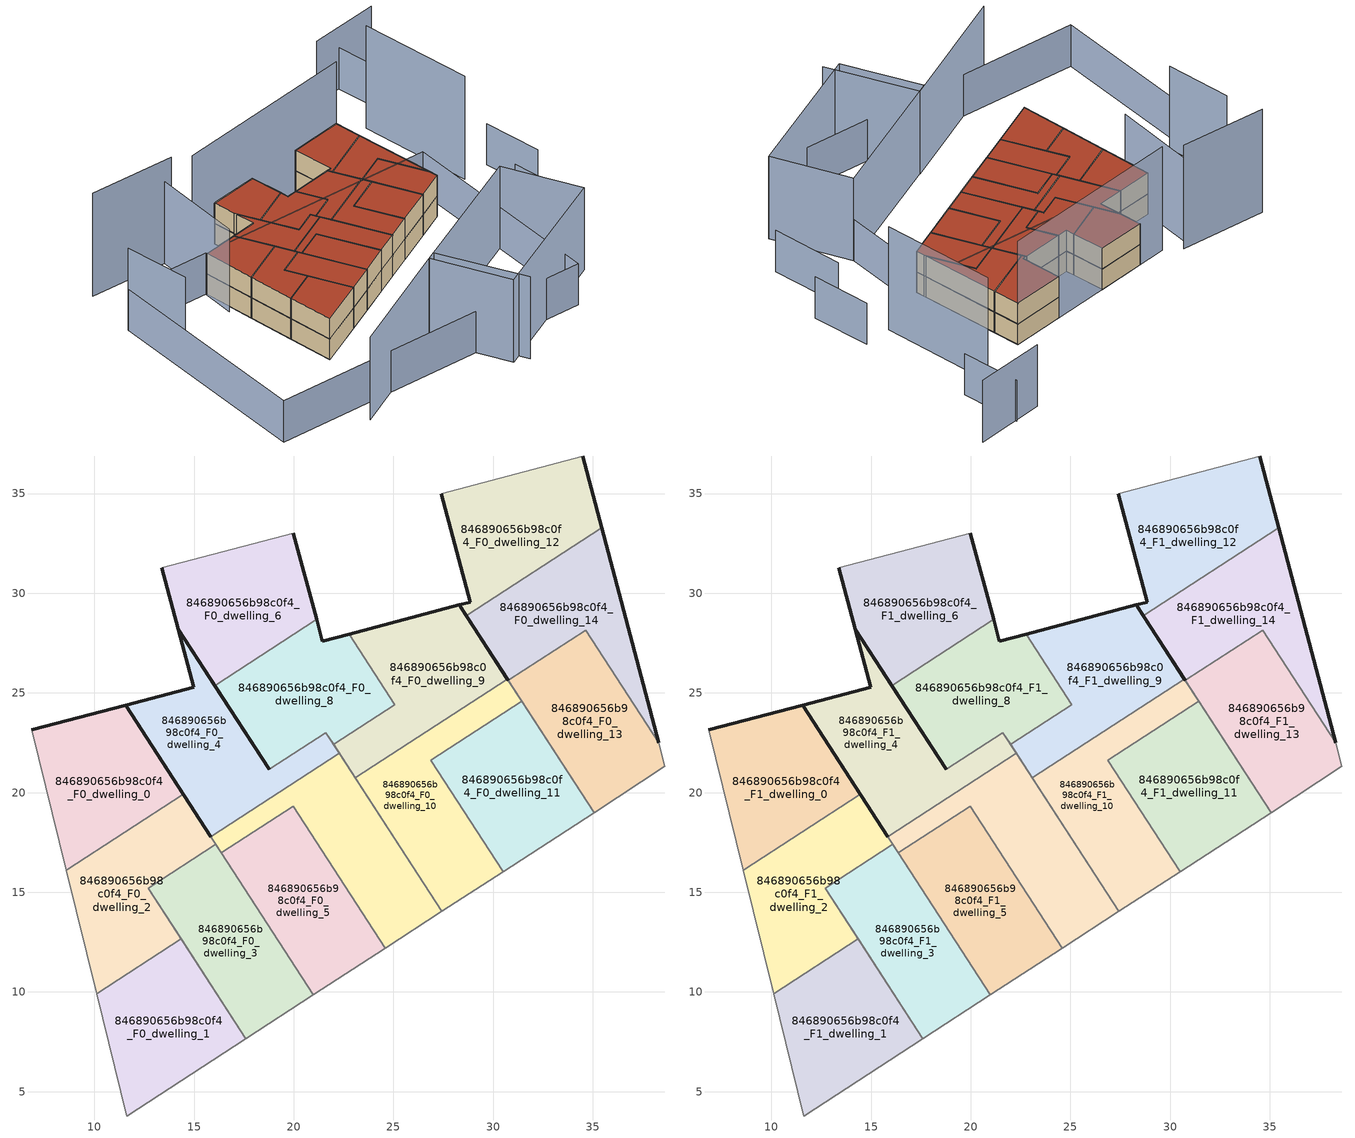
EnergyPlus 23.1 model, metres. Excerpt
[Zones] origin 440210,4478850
846890656b98c0f4_F0_dwelling_0
 floor ground (EU_floor_Construction): 14.46,19.92 11.56,24.39 6.84,23.14 8.58,16.1 z0
 wall outside (EU_wall_Construction): 6.84,23.14 11.56,24.39 14.46,19.92 z0:3
 wall to 846890656b98c0f4_F0_dwelling_2 (EU_wall_Construction): 14.46,19.92 8.58,16.1 z0:3
 wall adiabatic (EU_wall_Construction): 8.58,16.1 6.84,23.14 z0:3
846890656b98c0f4_F0_dwelling_1
 floor ground (EU_floor_Construction): 17.6,7.66 14.35,12.66 10.1,9.91 11.61,3.78 z0
 wall adiabatic (EU_wall_Construction): 14.35,12.66 17.6,7.66 11.61,3.78 10.1,9.91 z0:3
 wall to 846890656b98c0f4_F0_dwelling_2 (EU_wall_Construction): 10.1,9.91 14.35,12.66 z0:3
846890656b98c0f4_F0_dwelling_10
 floor ground (EU_floor_Construction): 30.5,16.04 26.88,21.62 31.44,24.58 30.72,25.69 23.09,20.74 27.43,14.05 z0
 wall adiabatic (EU_wall_Construction): 30.72,25.69 31.44,24.58 / 30.5,16.04 27.43,14.05 23.09,20.74 z0:3
 wall to 846890656b98c0f4_F0_dwelling_9 (EU_wall_Construction): 23.09,20.74 30.72,25.69 z0:3
 wall to 846890656b98c0f4_F0_dwelling_11 (EU_wall_Construction): 31.44,24.58 26.88,21.62 30.5,16.04 z0:3
846890656b98c0f4_F0_dwelling_11
 floor ground (EU_floor_Construction): 35.06,19 31.44,24.58 26.88,21.62 30.5,16.04 z0
 wall adiabatic (EU_wall_Construction): 31.44,24.58 35.06,19 30.5,16.04 z0:3
846890656b98c0f4_F0_dwelling_12
 floor ground (EU_floor_Construction): 35.45,33.29 34.5,36.89 27.41,34.99 28.85,29.56 28.3,29.42 28.65,28.88 z0
 wall outside (EU_wall_Construction): 34.5,36.89 35.45,33.29 / 28.65,28.88 28.3,29.42 28.85,29.56 27.41,34.99 z0:3
 wall adiabatic (EU_wall_Construction): 27.41,34.99 34.5,36.89 z0:3
 wall to 846890656b98c0f4_F0_dwelling_14 (EU_wall_Construction): 35.45,33.29 28.65,28.88 z0:3
846890656b98c0f4_F0_dwelling_13
 floor ground (EU_floor_Construction): 38.62,21.31 38.3,22.5 34.63,28.15 30.76,25.63 35.06,19 z0
 wall adiabatic (EU_wall_Construction): 38.3,22.5 38.62,21.31 35.06,19 30.76,25.63 z0:3
 wall to 846890656b98c0f4_F0_dwelling_14 (EU_wall_Construction): 30.76,25.63 34.63,28.15 38.3,22.5 z0:3
846890656b98c0f4_F0_dwelling_14
 floor ground (EU_floor_Construction): 38.3,22.5 35.45,33.29 28.65,28.88 30.76,25.63 34.63,28.15 z0
 wall outside (EU_wall_Construction): 30.76,25.63 28.65,28.88 / 35.45,33.29 38.3,22.5 z0:3
846890656b98c0f4_F0_dwelling_2
 floor ground (EU_floor_Construction): 14.35,12.66 12.7,15.2 16.09,17.4 14.46,19.92 8.58,16.1 10.1,9.91 z0
 wall adiabatic (EU_wall_Construction): 12.7,15.2 14.35,12.66 / 10.1,9.91 8.58,16.1 / 14.46,19.92 16.09,17.4 z0:3
 wall to 846890656b98c0f4_F0_dwelling_3 (EU_wall_Construction): 16.09,17.4 12.7,15.2 z0:3
846890656b98c0f4_F0_dwelling_3
 floor ground (EU_floor_Construction): 20.99,9.86 16.09,17.4 12.7,15.2 17.6,7.66 z0
 wall adiabatic (EU_wall_Construction): 16.09,17.4 20.99,9.86 17.6,7.66 12.7,15.2 z0:3
846890656b98c0f4_F0_dwelling_4
 floor ground (EU_floor_Construction): 22.29,21.98 21.61,23.01 18.76,21.16 14.2,28.2 14.97,25.29 11.56,24.39 15.84,17.79 z0
 wall outside (EU_wall_Construction): 15.84,17.79 11.56,24.39 14.97,25.29 14.2,28.2 18.76,21.16 z0:3
 wall to 846890656b98c0f4_F0_dwelling_8 (EU_wall_Construction): 18.76,21.16 21.61,23.01 z0:3
 wall adiabatic (EU_wall_Construction): 21.61,23.01 22.29,21.98 z0:3
 wall to 846890656b98c0f4_F0_dwelling_7 (EU_wall_Construction): 22.29,21.98 15.84,17.79 z0:3
846890656b98c0f4_F0_dwelling_5
 floor ground (EU_floor_Construction): 24.58,12.2 19.97,19.31 16.37,16.97 20.99,9.86 z0
 wall adiabatic (EU_wall_Construction): 24.58,12.2 20.99,9.86 16.37,16.97 z0:3
 wall to 846890656b98c0f4_F0_dwelling_7 (EU_wall_Construction): 16.37,16.97 19.97,19.31 24.58,12.2 z0:3
846890656b98c0f4_F0_dwelling_6
 floor ground (EU_floor_Construction): 21.14,28.69 19.96,33.02 13.38,31.27 14.2,28.2 16.03,25.37 z0
 wall outside (EU_wall_Construction): 16.03,25.37 14.2,28.2 13.38,31.27 / 19.96,33.02 21.14,28.69 z0:3
 wall to 846890656b98c0f4_F0_dwelling_8 (EU_wall_Construction): 21.14,28.69 16.03,25.37 z0:3
 wall adiabatic (EU_wall_Construction): 13.38,31.27 19.96,33.02 z0:3
846890656b98c0f4_F0_dwelling_7
 floor ground (EU_floor_Construction): 27.43,14.05 22.29,21.98 15.84,17.79 16.37,16.97 19.97,19.31 24.58,12.2 z0
 wall adiabatic (EU_wall_Construction): 16.37,16.97 15.84,17.79 / 22.29,21.98 27.43,14.05 24.58,12.2 z0:3
846890656b98c0f4_F0_dwelling_8
 floor ground (EU_floor_Construction): 25.06,24.42 22.77,27.94 21.44,27.59 21.14,28.69 16.03,25.37 18.76,21.16 21.61,23.01 21.99,22.43 z0
 wall outside (EU_wall_Construction): 18.76,21.16 16.03,25.37 / 21.14,28.69 21.44,27.59 22.77,27.94 z0:3
 wall to 846890656b98c0f4_F0_dwelling_9 (EU_wall_Construction): 22.77,27.94 25.06,24.42 21.99,22.43 z0:3
 wall adiabatic (EU_wall_Construction): 21.99,22.43 21.61,23.01 z0:3
846890656b98c0f4_F0_dwelling_9
 floor ground (EU_floor_Construction): 30.72,25.69 28.3,29.42 22.77,27.94 25.06,24.42 21.99,22.43 23.09,20.74 z0
 wall outside (EU_wall_Construction): 22.77,27.94 28.3,29.42 30.72,25.69 z0:3
 wall adiabatic (EU_wall_Construction): 23.09,20.74 21.99,22.43 z0:3
846890656b98c0f4_F1_dwelling_0
 floor to 846890656b98c0f4_F0_dwelling_0 (EU_floor_Construction): 14.46,19.92 11.56,24.39 6.84,23.14 8.58,16.1 z3
 wall outside (EU_wall_Construction): 6.84,23.14 11.56,24.39 14.46,19.92 z3:6
 wall to 846890656b98c0f4_F1_dwelling_2 (EU_wall_Construction): 14.46,19.92 8.58,16.1 z3:6
 wall adiabatic (EU_wall_Construction): 8.58,16.1 6.84,23.14 z3:6
 roof outside (EU_roof_Construction): 11.56,24.39 14.46,19.92 8.58,16.1 6.84,23.14 z6
846890656b98c0f4_F1_dwelling_1
 floor to 846890656b98c0f4_F0_dwelling_1 (EU_floor_Construction): 17.6,7.66 14.35,12.66 10.1,9.91 11.61,3.78 z3
 wall adiabatic (EU_wall_Construction): 14.35,12.66 17.6,7.66 11.61,3.78 10.1,9.91 z3:6
 wall to 846890656b98c0f4_F1_dwelling_2 (EU_wall_Construction): 10.1,9.91 14.35,12.66 z3:6
 roof outside (EU_roof_Construction): 14.35,12.66 17.6,7.66 11.61,3.78 10.1,9.91 z6
846890656b98c0f4_F1_dwelling_10
 floor to 846890656b98c0f4_F0_dwelling_10 (EU_floor_Construction): 30.5,16.04 26.88,21.62 31.44,24.58 30.72,25.69 23.09,20.74 27.43,14.05 z3
 wall adiabatic (EU_wall_Construction): 30.72,25.69 31.44,24.58 / 30.5,16.04 27.43,14.05 23.09,20.74 z3:6
 wall to 846890656b98c0f4_F1_dwelling_9 (EU_wall_Construction): 23.09,20.74 30.72,25.69 z3:6
 wall to 846890656b98c0f4_F1_dwelling_11 (EU_wall_Construction): 31.44,24.58 26.88,21.62 30.5,16.04 z3:6
 roof outside (EU_roof_Construction): 30.72,25.69 31.44,24.58 26.88,21.62 30.5,16.04 27.43,14.05 23.09,20.74 z6
846890656b98c0f4_F1_dwelling_11
 floor to 846890656b98c0f4_F0_dwelling_11 (EU_floor_Construction): 35.06,19 31.44,24.58 26.88,21.62 30.5,16.04 z3
 wall adiabatic (EU_wall_Construction): 31.44,24.58 35.06,19 30.5,16.04 z3:6
 roof outside (EU_roof_Construction): 31.44,24.58 35.06,19 30.5,16.04 26.88,21.62 z6
846890656b98c0f4_F1_dwelling_12
 floor to 846890656b98c0f4_F0_dwelling_12 (EU_floor_Construction): 35.45,33.29 34.5,36.89 27.41,34.99 28.85,29.56 28.3,29.42 28.65,28.88 z3
 wall outside (EU_wall_Construction): 34.5,36.89 35.45,33.29 / 28.65,28.88 28.3,29.42 28.85,29.56 27.41,34.99 z3:6
 wall adiabatic (EU_wall_Construction): 27.41,34.99 34.5,36.89 z3:6
 wall to 846890656b98c0f4_F1_dwelling_14 (EU_wall_Construction): 35.45,33.29 28.65,28.88 z3:6
 roof outside (EU_roof_Construction): 34.5,36.89 35.45,33.29 28.65,28.88 28.3,29.42 28.85,29.56 27.41,34.99 z6
846890656b98c0f4_F1_dwelling_13
 floor to 846890656b98c0f4_F0_dwelling_13 (EU_floor_Construction): 38.62,21.31 38.3,22.5 34.63,28.15 30.76,25.63 35.06,19 z3
 wall adiabatic (EU_wall_Construction): 38.3,22.5 38.62,21.31 35.06,19 30.76,25.63 z3:6
 wall to 846890656b98c0f4_F1_dwelling_14 (EU_wall_Construction): 30.76,25.63 34.63,28.15 38.3,22.5 z3:6
 roof outside (EU_roof_Construction): 34.63,28.15 38.3,22.5 38.62,21.31 35.06,19 30.76,25.63 z6
846890656b98c0f4_F1_dwelling_14
 floor to 846890656b98c0f4_F0_dwelling_14 (EU_floor_Construction): 38.3,22.5 35.45,33.29 28.65,28.88 30.76,25.63 34.63,28.15 z3
 wall outside (EU_wall_Construction): 30.76,25.63 28.65,28.88 / 35.45,33.29 38.3,22.5 z3:6
 roof outside (EU_roof_Construction): 35.45,33.29 38.3,22.5 34.63,28.15 30.76,25.63 28.65,28.88 z6
846890656b98c0f4_F1_dwelling_2
 floor to 846890656b98c0f4_F0_dwelling_2 (EU_floor_Construction): 14.35,12.66 12.7,15.2 16.09,17.4 14.46,19.92 8.58,16.1 10.1,9.91 z3
 wall adiabatic (EU_wall_Construction): 12.7,15.2 14.35,12.66 / 10.1,9.91 8.58,16.1 / 14.46,19.92 16.09,17.4 z3:6
 wall to 846890656b98c0f4_F1_dwelling_3 (EU_wall_Construction): 16.09,17.4 12.7,15.2 z3:6
 roof outside (EU_roof_Construction): 14.46,19.92 16.09,17.4 12.7,15.2 14.35,12.66 10.1,9.91 8.58,16.1 z6
846890656b98c0f4_F1_dwelling_3
 floor to 846890656b98c0f4_F0_dwelling_3 (EU_floor_Construction): 20.99,9.86 16.09,17.4 12.7,15.2 17.6,7.66 z3
 wall adiabatic (EU_wall_Construction): 16.09,17.4 20.99,9.86 17.6,7.66 12.7,15.2 z3:6
 roof outside (EU_roof_Construction): 16.09,17.4 20.99,9.86 17.6,7.66 12.7,15.2 z6
846890656b98c0f4_F1_dwelling_4
 floor to 846890656b98c0f4_F0_dwelling_4 (EU_floor_Construction): 22.29,21.98 21.61,23.01 18.76,21.16 14.2,28.2 14.97,25.29 11.56,24.39 15.84,17.79 z3
 wall outside (EU_wall_Construction): 15.84,17.79 11.56,24.39 14.97,25.29 14.2,28.2 18.76,21.16 z3:6
 wall to 846890656b98c0f4_F1_dwelling_8 (EU_wall_Construction): 18.76,21.16 21.61,23.01 z3:6
 wall adiabatic (EU_wall_Construction): 21.61,23.01 22.29,21.98 z3:6
 wall to 846890656b98c0f4_F1_dwelling_7 (EU_wall_Construction): 22.29,21.98 15.84,17.79 z3:6
 roof outside (EU_roof_Construction): 21.61,23.01 22.29,21.98 15.84,17.79 11.56,24.39 14.97,25.29 14.2,28.2 18.76,21.16 z6
846890656b98c0f4_F1_dwelling_5
 floor to 846890656b98c0f4_F0_dwelling_5 (EU_floor_Construction): 24.58,12.2 19.97,19.31 16.37,16.97 20.99,9.86 z3
 wall adiabatic (EU_wall_Construction): 24.58,12.2 20.99,9.86 16.37,16.97 z3:6
 wall to 846890656b98c0f4_F1_dwelling_7 (EU_wall_Construction): 16.37,16.97 19.97,19.31 24.58,12.2 z3:6
 roof outside (EU_roof_Construction): 19.97,19.31 24.58,12.2 20.99,9.86 16.37,16.97 z6
846890656b98c0f4_F1_dwelling_6
 floor to 846890656b98c0f4_F0_dwelling_6 (EU_floor_Construction): 21.14,28.69 19.96,33.02 13.38,31.27 14.2,28.2 16.03,25.37 z3
 wall outside (EU_wall_Construction): 16.03,25.37 14.2,28.2 13.38,31.27 / 19.96,33.02 21.14,28.69 z3:6
 wall to 846890656b98c0f4_F1_dwelling_8 (EU_wall_Construction): 21.14,28.69 16.03,25.37 z3:6
 wall adiabatic (EU_wall_Construction): 13.38,31.27 19.96,33.02 z3:6
 roof outside (EU_roof_Construction): 19.96,33.02 21.14,28.69 16.03,25.37 14.2,28.2 13.38,31.27 z6
846890656b98c0f4_F1_dwelling_7
 floor to 846890656b98c0f4_F0_dwelling_7 (EU_floor_Construction): 27.43,14.05 22.29,21.98 15.84,17.79 16.37,16.97 19.97,19.31 24.58,12.2 z3
 wall adiabatic (EU_wall_Construction): 16.37,16.97 15.84,17.79 / 22.29,21.98 27.43,14.05 24.58,12.2 z3:6
 roof outside (EU_roof_Construction): 22.29,21.98 27.43,14.05 24.58,12.2 19.97,19.31 16.37,16.97 15.84,17.79 z6
846890656b98c0f4_F1_dwelling_8
 floor to 846890656b98c0f4_F0_dwelling_8 (EU_floor_Construction): 25.06,24.42 22.77,27.94 21.44,27.59 21.14,28.69 16.03,25.37 18.76,21.16 21.61,23.01 21.99,22.43 z3
 wall outside (EU_wall_Construction): 18.76,21.16 16.03,25.37 / 21.14,28.69 21.44,27.59 22.77,27.94 z3:6
 wall to 846890656b98c0f4_F1_dwelling_9 (EU_wall_Construction): 22.77,27.94 25.06,24.42 21.99,22.43 z3:6
 wall adiabatic (EU_wall_Construction): 21.99,22.43 21.61,23.01 z3:6
 roof outside (EU_roof_Construction): 22.77,27.94 25.06,24.42 21.99,22.43 21.61,23.01 18.76,21.16 16.03,25.37 21.14,28.69 21.44,27.59 z6
846890656b98c0f4_F1_dwelling_9
 floor to 846890656b98c0f4_F0_dwelling_9 (EU_floor_Construction): 30.72,25.69 28.3,29.42 22.77,27.94 25.06,24.42 21.99,22.43 23.09,20.74 z3
 wall outside (EU_wall_Construction): 22.77,27.94 28.3,29.42 30.72,25.69 z3:6
 wall adiabatic (EU_wall_Construction): 23.09,20.74 21.99,22.43 z3:6
 roof outside (EU_roof_Construction): 28.3,29.42 30.72,25.69 23.09,20.74 21.99,22.43 25.06,24.42 22.77,27.94 z6
shading: 8.82,-9.09 24.74,1.27 / 24.74,1.27 31.6,-9.25 / -5.02,22.17 -2.7,13.38 / 6.22,31.28 7.15,18.71 / 23.69,0.54 41.18,11.74 / 41.18,11.74 47.11,2.48 / 47.11,2.48 29.61,-8.72 / 29.61,-8.72 23.69,0.54 z0:12; 50.14,8.53 47.62,18.09 / 51.5,19.07 49.41,26.89 / 45.48,41.96 43.33,49.91 / -5.02,22.17 39.85,26.28 / 39.85,26.28 42.54,-3.14 / 42.54,-3.14 -2.33,-7.24 / -2.33,-7.24 -5.02,22.17 z0:6; 45.6,25.87 41.61,41.09 / 34.5,36.88 9.52,30.22 / 7.22,31.35 -4.63,30.34 z0:15; 49.04,51.17 39.6,48.7 z0:9
[Building]
EU S2 Campaign: North Axis=0; Terrain=City; Solar Distribution=FullExterior
[Site:Location]
Madrid: Latitude=40.5; Longitude=-3.5; Time Zone=1; Elevation=609
[SizingPeriod:WeatherFileDays]
AnnualSizingPeriod: Begin Month=1; Begin Day of Month=1; End Month=12; End Day of Month=31; Day of Week for Start Day=Monday; Use Weather File Daylight Saving Period=No; Use Weather File Rain and Snow Indicators=No
[MATERIAL]
EU_InternalMass_Material: Roughness=MediumRough; Thickness=0.1; Conductivity=1; Density=1800; Specific Heat=900; Thermal Absorptance=0.9; Solar Absorptance=0.7; Visible Absorptance=0.7
[MATERIAL:NOMASS] Roughness=MediumRough; Thermal Absorptance=0.9; Solar Absorptance=0.7; Visible Absorptance=0.7
Name | Thermal Resistance
EU_wall_NoMass | 0.609216
EU_roof_NoMass | 0.513268
EU_floor_NoMass | 0.568163
[CONSTRUCTION]
EU_wall_Construction: EU_wall_NoMass
EU_roof_Construction: EU_roof_NoMass
EU_floor_Construction: EU_floor_NoMass
EU_InternalMass_Construction: EU_InternalMass_Material
[ZONE] Type=1; Multiplier=1; Ceiling Height=autocalculate; Floor Area=autocalculate; Part of Total Floor Area=Yes
Name | Volume
846890656b98c0f4_F0_dwelling_0; 846890656b98c0f4_F1_dwelling_0 | 109.025
846890656b98c0f4_F0_dwelling_1; 846890656b98c0f4_F1_dwelling_1 | 109.019
846890656b98c0f4_F0_dwelling_10; 846890656b98c0f4_F1_dwelling_10; 846890656b98c0f4_F0_dwelling_2; 846890656b98c0f4_F1_dwelling_2 | 109.028
846890656b98c0f4_F0_dwelling_11; 846890656b98c0f4_F1_dwelling_11 | 108.588
846890656b98c0f4_F0_dwelling_12; 846890656b98c0f4_F1_dwelling_12 | 109.012
846890656b98c0f4_F0_dwelling_13; 846890656b98c0f4_F1_dwelling_13 | 109.007
846890656b98c0f4_F0_dwelling_14; 846890656b98c0f4_F1_dwelling_14 | 109.02
846890656b98c0f4_F0_dwelling_3; 846890656b98c0f4_F1_dwelling_3 | 108.997
846890656b98c0f4_F0_dwelling_4; 846890656b98c0f4_F1_dwelling_4 | 109.017
846890656b98c0f4_F0_dwelling_5; 846890656b98c0f4_F1_dwelling_5 | 109.038
846890656b98c0f4_F0_dwelling_6; 846890656b98c0f4_F1_dwelling_6 | 109.249
846890656b98c0f4_F0_dwelling_7; 846890656b98c0f4_F1_dwelling_7 | 109.016
846890656b98c0f4_F0_dwelling_8; 846890656b98c0f4_F1_dwelling_8 | 109.236
846890656b98c0f4_F0_dwelling_9; 846890656b98c0f4_F1_dwelling_9 | 109.029
[INTERNALMASS] Construction=EU_InternalMass_Construction
Name | Zone or ZoneList | Surface Area
846890656b98c0f4_F0_dwelling_0_EU_InternalMass | 846890656b98c0f4_F0_dwelling_0 | 36.339
846890656b98c0f4_F0_dwelling_1_EU_InternalMass | 846890656b98c0f4_F0_dwelling_1 | 36.3393
846890656b98c0f4_F0_dwelling_2_EU_InternalMass | 846890656b98c0f4_F0_dwelling_2 | 36.3427
846890656b98c0f4_F0_dwelling_3_EU_InternalMass | 846890656b98c0f4_F0_dwelling_3 | 36.3329
846890656b98c0f4_F0_dwelling_4_EU_InternalMass | 846890656b98c0f4_F0_dwelling_4 | 36.3389
846890656b98c0f4_F0_dwelling_5_EU_InternalMass | 846890656b98c0f4_F0_dwelling_5 | 36.3457
846890656b98c0f4_F0_dwelling_6_EU_InternalMass | 846890656b98c0f4_F0_dwelling_6 | 36.4161
846890656b98c0f4_F0_dwelling_7_EU_InternalMass | 846890656b98c0f4_F0_dwelling_7 | 36.3377
846890656b98c0f4_F0_dwelling_8_EU_InternalMass | 846890656b98c0f4_F0_dwelling_8 | 36.4119
846890656b98c0f4_F0_dwelling_9_EU_InternalMass | 846890656b98c0f4_F0_dwelling_9 | 36.3412
846890656b98c0f4_F0_dwelling_10_EU_InternalMass | 846890656b98c0f4_F0_dwelling_10 | 36.3422
846890656b98c0f4_F0_dwelling_11_EU_InternalMass | 846890656b98c0f4_F0_dwelling_11 | 36.1951
846890656b98c0f4_F0_dwelling_12_EU_InternalMass | 846890656b98c0f4_F0_dwelling_12 | 36.3391
846890656b98c0f4_F0_dwelling_13_EU_InternalMass | 846890656b98c0f4_F0_dwelling_13 | 36.3357
846890656b98c0f4_F0_dwelling_14_EU_InternalMass | 846890656b98c0f4_F0_dwelling_14 | 36.3398
846890656b98c0f4_F1_dwelling_0_EU_InternalMass | 846890656b98c0f4_F1_dwelling_0 | 36.339
846890656b98c0f4_F1_dwelling_1_EU_InternalMass | 846890656b98c0f4_F1_dwelling_1 | 36.3393
846890656b98c0f4_F1_dwelling_2_EU_InternalMass | 846890656b98c0f4_F1_dwelling_2 | 36.3427
846890656b98c0f4_F1_dwelling_3_EU_InternalMass | 846890656b98c0f4_F1_dwelling_3 | 36.3329
846890656b98c0f4_F1_dwelling_4_EU_InternalMass | 846890656b98c0f4_F1_dwelling_4 | 36.3389
846890656b98c0f4_F1_dwelling_5_EU_InternalMass | 846890656b98c0f4_F1_dwelling_5 | 36.3457
846890656b98c0f4_F1_dwelling_6_EU_InternalMass | 846890656b98c0f4_F1_dwelling_6 | 36.4161
846890656b98c0f4_F1_dwelling_7_EU_InternalMass | 846890656b98c0f4_F1_dwelling_7 | 36.3377
846890656b98c0f4_F1_dwelling_8_EU_InternalMass | 846890656b98c0f4_F1_dwelling_8 | 36.4119
846890656b98c0f4_F1_dwelling_9_EU_InternalMass | 846890656b98c0f4_F1_dwelling_9 | 36.3412
846890656b98c0f4_F1_dwelling_10_EU_InternalMass | 846890656b98c0f4_F1_dwelling_10 | 36.3422
846890656b98c0f4_F1_dwelling_11_EU_InternalMass | 846890656b98c0f4_F1_dwelling_11 | 36.1951
846890656b98c0f4_F1_dwelling_12_EU_InternalMass | 846890656b98c0f4_F1_dwelling_12 | 36.3391
846890656b98c0f4_F1_dwelling_13_EU_InternalMass | 846890656b98c0f4_F1_dwelling_13 | 36.3357
846890656b98c0f4_F1_dwelling_14_EU_InternalMass | 846890656b98c0f4_F1_dwelling_14 | 36.3398
[OTHEREQUIPMENT] Fuel Type=Electricity; Design Level Calculation Method=Watts/Area; Power per Zone Floor Area=1; Fraction Latent=0; Fraction Radiant=0; Fraction Lost=0; Carbon Dioxide Generation Rate=0; EndUse Subcategory=EU_Step8_InternalGains
Name | Zone or ZoneList or Space or SpaceList | Schedule
EU_Step8_InternalGain_846890656b98c0f4_F0_dwelling_0_f000 | 846890656b98c0f4_F0_dwelling_0 | EU_Step8_GainSchedule_846890656b98c0f4_F0_dwelling_0_f000
EU_Step8_InternalGain_846890656b98c0f4_F0_dwelling_1_f000 | 846890656b98c0f4_F0_dwelling_1 | EU_Step8_GainSchedule_846890656b98c0f4_F0_dwelling_1_f000
EU_Step8_InternalGain_846890656b98c0f4_F0_dwelling_2_f000 | 846890656b98c0f4_F0_dwelling_2 | EU_Step8_GainSchedule_846890656b98c0f4_F0_dwelling_2_f000
EU_Step8_InternalGain_846890656b98c0f4_F0_dwelling_3_f000 | 846890656b98c0f4_F0_dwelling_3 | EU_Step8_GainSchedule_846890656b98c0f4_F0_dwelling_3_f000
EU_Step8_InternalGain_846890656b98c0f4_F0_dwelling_4_f000 | 846890656b98c0f4_F0_dwelling_4 | EU_Step8_GainSchedule_846890656b98c0f4_F0_dwelling_4_f000
EU_Step8_InternalGain_846890656b98c0f4_F0_dwelling_5_f000 | 846890656b98c0f4_F0_dwelling_5 | EU_Step8_GainSchedule_846890656b98c0f4_F0_dwelling_5_f000
EU_Step8_InternalGain_846890656b98c0f4_F0_dwelling_6_f000 | 846890656b98c0f4_F0_dwelling_6 | EU_Step8_GainSchedule_846890656b98c0f4_F0_dwelling_6_f000
EU_Step8_InternalGain_846890656b98c0f4_F0_dwelling_7_f000 | 846890656b98c0f4_F0_dwelling_7 | EU_Step8_GainSchedule_846890656b98c0f4_F0_dwelling_7_f000
EU_Step8_InternalGain_846890656b98c0f4_F0_dwelling_8_f000 | 846890656b98c0f4_F0_dwelling_8 | EU_Step8_GainSchedule_846890656b98c0f4_F0_dwelling_8_f000
EU_Step8_InternalGain_846890656b98c0f4_F0_dwelling_9_f000 | 846890656b98c0f4_F0_dwelling_9 | EU_Step8_GainSchedule_846890656b98c0f4_F0_dwelling_9_f000
EU_Step8_InternalGain_846890656b98c0f4_F0_dwelling_10_f000 | 846890656b98c0f4_F0_dwelling_10 | EU_Step8_GainSchedule_846890656b98c0f4_F0_dwelling_10_f000
EU_Step8_InternalGain_846890656b98c0f4_F0_dwelling_11_f000 | 846890656b98c0f4_F0_dwelling_11 | EU_Step8_GainSchedule_846890656b98c0f4_F0_dwelling_11_f000
EU_Step8_InternalGain_846890656b98c0f4_F0_dwelling_12_f000 | 846890656b98c0f4_F0_dwelling_12 | EU_Step8_GainSchedule_846890656b98c0f4_F0_dwelling_12_f000
EU_Step8_InternalGain_846890656b98c0f4_F0_dwelling_13_f000 | 846890656b98c0f4_F0_dwelling_13 | EU_Step8_GainSchedule_846890656b98c0f4_F0_dwelling_13_f000
EU_Step8_InternalGain_846890656b98c0f4_F0_dwelling_14_f000 | 846890656b98c0f4_F0_dwelling_14 | EU_Step8_GainSchedule_846890656b98c0f4_F0_dwelling_14_f000
EU_Step8_InternalGain_846890656b98c0f4_F1_dwelling_0_f000 | 846890656b98c0f4_F1_dwelling_0 | EU_Step8_GainSchedule_846890656b98c0f4_F1_dwelling_0_f000
EU_Step8_InternalGain_846890656b98c0f4_F1_dwelling_1_f000 | 846890656b98c0f4_F1_dwelling_1 | EU_Step8_GainSchedule_846890656b98c0f4_F1_dwelling_1_f000
EU_Step8_InternalGain_846890656b98c0f4_F1_dwelling_2_f000 | 846890656b98c0f4_F1_dwelling_2 | EU_Step8_GainSchedule_846890656b98c0f4_F1_dwelling_2_f000
EU_Step8_InternalGain_846890656b98c0f4_F1_dwelling_3_f000 | 846890656b98c0f4_F1_dwelling_3 | EU_Step8_GainSchedule_846890656b98c0f4_F1_dwelling_3_f000
EU_Step8_InternalGain_846890656b98c0f4_F1_dwelling_4_f000 | 846890656b98c0f4_F1_dwelling_4 | EU_Step8_GainSchedule_846890656b98c0f4_F1_dwelling_4_f000
EU_Step8_InternalGain_846890656b98c0f4_F1_dwelling_5_f000 | 846890656b98c0f4_F1_dwelling_5 | EU_Step8_GainSchedule_846890656b98c0f4_F1_dwelling_5_f000
EU_Step8_InternalGain_846890656b98c0f4_F1_dwelling_6_f000 | 846890656b98c0f4_F1_dwelling_6 | EU_Step8_GainSchedule_846890656b98c0f4_F1_dwelling_6_f000
EU_Step8_InternalGain_846890656b98c0f4_F1_dwelling_7_f000 | 846890656b98c0f4_F1_dwelling_7 | EU_Step8_GainSchedule_846890656b98c0f4_F1_dwelling_7_f000
EU_Step8_InternalGain_846890656b98c0f4_F1_dwelling_8_f000 | 846890656b98c0f4_F1_dwelling_8 | EU_Step8_GainSchedule_846890656b98c0f4_F1_dwelling_8_f000
EU_Step8_InternalGain_846890656b98c0f4_F1_dwelling_9_f000 | 846890656b98c0f4_F1_dwelling_9 | EU_Step8_GainSchedule_846890656b98c0f4_F1_dwelling_9_f000
EU_Step8_InternalGain_846890656b98c0f4_F1_dwelling_10_f000 | 846890656b98c0f4_F1_dwelling_10 | EU_Step8_GainSchedule_846890656b98c0f4_F1_dwelling_10_f000
EU_Step8_InternalGain_846890656b98c0f4_F1_dwelling_11_f000 | 846890656b98c0f4_F1_dwelling_11 | EU_Step8_GainSchedule_846890656b98c0f4_F1_dwelling_11_f000
EU_Step8_InternalGain_846890656b98c0f4_F1_dwelling_12_f000 | 846890656b98c0f4_F1_dwelling_12 | EU_Step8_GainSchedule_846890656b98c0f4_F1_dwelling_12_f000
EU_Step8_InternalGain_846890656b98c0f4_F1_dwelling_13_f000 | 846890656b98c0f4_F1_dwelling_13 | EU_Step8_GainSchedule_846890656b98c0f4_F1_dwelling_13_f000
EU_Step8_InternalGain_846890656b98c0f4_F1_dwelling_14_f000 | 846890656b98c0f4_F1_dwelling_14 | EU_Step8_GainSchedule_846890656b98c0f4_F1_dwelling_14_f000
[ZONEVENTILATION:DESIGNFLOWRATE] Schedule=EU_AlwaysOn; Design Flow Rate Calculation Method=AirChanges/Hour; Air Changes per Hour=0.752966; Ventilation Type=Natural; Fan Pressure Rise=0; Fan Total Efficiency=1; Constant Term Coefficient=1; Temperature Term Coefficient=0; Velocity Term Coefficient=0; Velocity Squared Term Coefficient=0; Minimum Indoor Temperature=-100; Maximum Indoor Temperature=100; Delta Temperature=-100; Minimum Outdoor Temperature=-100; Maximum Outdoor Temperature=100; Maximum Wind Speed=40
Name | Zone or ZoneList or Space or SpaceList
EU_ConstantAir_846890656b98c0f4_F0_dwelling_0 | 846890656b98c0f4_F0_dwelling_0
EU_ConstantAir_846890656b98c0f4_F0_dwelling_1 | 846890656b98c0f4_F0_dwelling_1
EU_ConstantAir_846890656b98c0f4_F0_dwelling_2 | 846890656b98c0f4_F0_dwelling_2
EU_ConstantAir_846890656b98c0f4_F0_dwelling_3 | 846890656b98c0f4_F0_dwelling_3
EU_ConstantAir_846890656b98c0f4_F0_dwelling_4 | 846890656b98c0f4_F0_dwelling_4
EU_ConstantAir_846890656b98c0f4_F0_dwelling_5 | 846890656b98c0f4_F0_dwelling_5
EU_ConstantAir_846890656b98c0f4_F0_dwelling_6 | 846890656b98c0f4_F0_dwelling_6
EU_ConstantAir_846890656b98c0f4_F0_dwelling_7 | 846890656b98c0f4_F0_dwelling_7
EU_ConstantAir_846890656b98c0f4_F0_dwelling_8 | 846890656b98c0f4_F0_dwelling_8
EU_ConstantAir_846890656b98c0f4_F0_dwelling_9 | 846890656b98c0f4_F0_dwelling_9
EU_ConstantAir_846890656b98c0f4_F0_dwelling_10 | 846890656b98c0f4_F0_dwelling_10
EU_ConstantAir_846890656b98c0f4_F0_dwelling_11 | 846890656b98c0f4_F0_dwelling_11
EU_ConstantAir_846890656b98c0f4_F0_dwelling_12 | 846890656b98c0f4_F0_dwelling_12
EU_ConstantAir_846890656b98c0f4_F0_dwelling_13 | 846890656b98c0f4_F0_dwelling_13
EU_ConstantAir_846890656b98c0f4_F0_dwelling_14 | 846890656b98c0f4_F0_dwelling_14
EU_ConstantAir_846890656b98c0f4_F1_dwelling_0 | 846890656b98c0f4_F1_dwelling_0
EU_ConstantAir_846890656b98c0f4_F1_dwelling_1 | 846890656b98c0f4_F1_dwelling_1
EU_ConstantAir_846890656b98c0f4_F1_dwelling_2 | 846890656b98c0f4_F1_dwelling_2
EU_ConstantAir_846890656b98c0f4_F1_dwelling_3 | 846890656b98c0f4_F1_dwelling_3
EU_ConstantAir_846890656b98c0f4_F1_dwelling_4 | 846890656b98c0f4_F1_dwelling_4
EU_ConstantAir_846890656b98c0f4_F1_dwelling_5 | 846890656b98c0f4_F1_dwelling_5
EU_ConstantAir_846890656b98c0f4_F1_dwelling_6 | 846890656b98c0f4_F1_dwelling_6
EU_ConstantAir_846890656b98c0f4_F1_dwelling_7 | 846890656b98c0f4_F1_dwelling_7
EU_ConstantAir_846890656b98c0f4_F1_dwelling_8 | 846890656b98c0f4_F1_dwelling_8
EU_ConstantAir_846890656b98c0f4_F1_dwelling_9 | 846890656b98c0f4_F1_dwelling_9
EU_ConstantAir_846890656b98c0f4_F1_dwelling_10 | 846890656b98c0f4_F1_dwelling_10
EU_ConstantAir_846890656b98c0f4_F1_dwelling_11 | 846890656b98c0f4_F1_dwelling_11
EU_ConstantAir_846890656b98c0f4_F1_dwelling_12 | 846890656b98c0f4_F1_dwelling_12
EU_ConstantAir_846890656b98c0f4_F1_dwelling_13 | 846890656b98c0f4_F1_dwelling_13
EU_ConstantAir_846890656b98c0f4_F1_dwelling_14 | 846890656b98c0f4_F1_dwelling_14
[HVACTEMPLATE:THERMOSTAT] Constant Heating Setpoint=20; Constant Cooling Setpoint=50
EU_HeatOnly_846890656b98c0f4_F0_dwelling_0; EU_HeatOnly_846890656b98c0f4_F0_dwelling_1; EU_HeatOnly_846890656b98c0f4_F0_dwelling_2; EU_HeatOnly_846890656b98c0f4_F0_dwelling_3; EU_HeatOnly_846890656b98c0f4_F0_dwelling_4; EU_HeatOnly_846890656b98c0f4_F0_dwelling_5; EU_HeatOnly_846890656b98c0f4_F0_dwelling_6; EU_HeatOnly_846890656b98c0f4_F0_dwelling_7; EU_HeatOnly_846890656b98c0f4_F0_dwelling_8; EU_HeatOnly_846890656b98c0f4_F0_dwelling_9; EU_HeatOnly_846890656b98c0f4_F0_dwelling_10; EU_HeatOnly_846890656b98c0f4_F0_dwelling_11; EU_HeatOnly_846890656b98c0f4_F0_dwelling_12; EU_HeatOnly_846890656b98c0f4_F0_dwelling_13; EU_HeatOnly_846890656b98c0f4_F0_dwelling_14; EU_HeatOnly_846890656b98c0f4_F1_dwelling_0; EU_HeatOnly_846890656b98c0f4_F1_dwelling_1; EU_HeatOnly_846890656b98c0f4_F1_dwelling_2; EU_HeatOnly_846890656b98c0f4_F1_dwelling_3; EU_HeatOnly_846890656b98c0f4_F1_dwelling_4; EU_HeatOnly_846890656b98c0f4_F1_dwelling_5; EU_HeatOnly_846890656b98c0f4_F1_dwelling_6; EU_HeatOnly_846890656b98c0f4_F1_dwelling_7; EU_HeatOnly_846890656b98c0f4_F1_dwelling_8; EU_HeatOnly_846890656b98c0f4_F1_dwelling_9; EU_HeatOnly_846890656b98c0f4_F1_dwelling_10; EU_HeatOnly_846890656b98c0f4_F1_dwelling_11; EU_HeatOnly_846890656b98c0f4_F1_dwelling_12; EU_HeatOnly_846890656b98c0f4_F1_dwelling_13; EU_HeatOnly_846890656b98c0f4_F1_dwelling_14
[HVACTEMPLATE:ZONE:IDEALLOADSAIRSYSTEM] System Availability Schedule=EU_AlwaysOn; Maximum Heating Supply Air Temperature=50; Minimum Cooling Supply Air Temperature=13; Maximum Heating Supply Air Humidity Ratio=0.0156; Minimum Cooling Supply Air Humidity Ratio=0.0077; Heating Limit=NoLimit; Cooling Limit=NoLimit; Heating Availability Schedule=EU_AlwaysOn; Cooling Availability Schedule=EU_CoolingOff; Dehumidification Control Type=ConstantSensibleHeatRatio; Cooling Sensible Heat Ratio=0.7; Dehumidification Setpoint=60; Humidification Control Type=None; Humidification Setpoint=30; Outdoor Air Method=None; Outdoor Air Flow Rate per Person=0.00944; Outdoor Air Flow Rate per Zone Floor Area=0; Outdoor Air Flow Rate per Zone=0; Demand Controlled Ventilation Type=None; Outdoor Air Economizer Type=NoEconomizer; Heat Recovery Type=None; Sensible Heat Recovery Effectiveness=0.7; Latent Heat Recovery Effectiveness=0.65
Name | Template Thermostat
846890656b98c0f4_F0_dwelling_0 | EU_HeatOnly_846890656b98c0f4_F0_dwelling_0
846890656b98c0f4_F0_dwelling_1 | EU_HeatOnly_846890656b98c0f4_F0_dwelling_1
846890656b98c0f4_F0_dwelling_2 | EU_HeatOnly_846890656b98c0f4_F0_dwelling_2
846890656b98c0f4_F0_dwelling_3 | EU_HeatOnly_846890656b98c0f4_F0_dwelling_3
846890656b98c0f4_F0_dwelling_4 | EU_HeatOnly_846890656b98c0f4_F0_dwelling_4
846890656b98c0f4_F0_dwelling_5 | EU_HeatOnly_846890656b98c0f4_F0_dwelling_5
846890656b98c0f4_F0_dwelling_6 | EU_HeatOnly_846890656b98c0f4_F0_dwelling_6
846890656b98c0f4_F0_dwelling_7 | EU_HeatOnly_846890656b98c0f4_F0_dwelling_7
846890656b98c0f4_F0_dwelling_8 | EU_HeatOnly_846890656b98c0f4_F0_dwelling_8
846890656b98c0f4_F0_dwelling_9 | EU_HeatOnly_846890656b98c0f4_F0_dwelling_9
846890656b98c0f4_F0_dwelling_10 | EU_HeatOnly_846890656b98c0f4_F0_dwelling_10
846890656b98c0f4_F0_dwelling_11 | EU_HeatOnly_846890656b98c0f4_F0_dwelling_11
846890656b98c0f4_F0_dwelling_12 | EU_HeatOnly_846890656b98c0f4_F0_dwelling_12
846890656b98c0f4_F0_dwelling_13 | EU_HeatOnly_846890656b98c0f4_F0_dwelling_13
846890656b98c0f4_F0_dwelling_14 | EU_HeatOnly_846890656b98c0f4_F0_dwelling_14
846890656b98c0f4_F1_dwelling_0 | EU_HeatOnly_846890656b98c0f4_F1_dwelling_0
846890656b98c0f4_F1_dwelling_1 | EU_HeatOnly_846890656b98c0f4_F1_dwelling_1
846890656b98c0f4_F1_dwelling_2 | EU_HeatOnly_846890656b98c0f4_F1_dwelling_2
846890656b98c0f4_F1_dwelling_3 | EU_HeatOnly_846890656b98c0f4_F1_dwelling_3
846890656b98c0f4_F1_dwelling_4 | EU_HeatOnly_846890656b98c0f4_F1_dwelling_4
846890656b98c0f4_F1_dwelling_5 | EU_HeatOnly_846890656b98c0f4_F1_dwelling_5
846890656b98c0f4_F1_dwelling_6 | EU_HeatOnly_846890656b98c0f4_F1_dwelling_6
846890656b98c0f4_F1_dwelling_7 | EU_HeatOnly_846890656b98c0f4_F1_dwelling_7
846890656b98c0f4_F1_dwelling_8 | EU_HeatOnly_846890656b98c0f4_F1_dwelling_8
846890656b98c0f4_F1_dwelling_9 | EU_HeatOnly_846890656b98c0f4_F1_dwelling_9
846890656b98c0f4_F1_dwelling_10 | EU_HeatOnly_846890656b98c0f4_F1_dwelling_10
846890656b98c0f4_F1_dwelling_11 | EU_HeatOnly_846890656b98c0f4_F1_dwelling_11
846890656b98c0f4_F1_dwelling_12 | EU_HeatOnly_846890656b98c0f4_F1_dwelling_12
846890656b98c0f4_F1_dwelling_13 | EU_HeatOnly_846890656b98c0f4_F1_dwelling_13
846890656b98c0f4_F1_dwelling_14 | EU_HeatOnly_846890656b98c0f4_F1_dwelling_14
[SIZING:ZONE] Zone Cooling Design Supply Air Temperature Input Method=SupplyAirTemperature; Zone Cooling Design Supply Air Temperature=13; Zone Heating Design Supply Air Temperature Input Method=SupplyAirTemperature; Zone Heating Design Supply Air Temperature=50; Zone Cooling Design Supply Air Humidity Ratio=0.008; Zone Heating Design Supply Air Humidity Ratio=0.008; Cooling Design Air Flow Method=DesignDay; Cooling Design Air Flow Rate=0; Cooling Minimum Air Flow per Zone Floor Area=0.000762; Cooling Minimum Air Flow=0; Cooling Minimum Air Flow Fraction=0.2; Heating Design Air Flow Method=DesignDay; Heating Design Air Flow Rate=0; Heating Maximum Air Flow per Zone Floor Area=0.002032; Heating Maximum Air Flow=0.141576; Heating Maximum Air Flow Fraction=0.3; Account for Dedicated Outdoor Air System=No; Dedicated Outdoor Air System Control Strategy=NeutralSupplyAir; Dedicated Outdoor Air Low Setpoint Temperature for Design=autosize; Dedicated Outdoor Air High Setpoint Temperature for Design=autosize; Zone Load Sizing Method=Sensible Load Only No Latent Load; Zone Latent Cooling Design Supply Air Humidity Ratio Input Method=HumidityRatioDifference; Zone Cooling Design Supply Air Humidity Ratio Difference=0.005; Zone Latent Heating Design Supply Air Humidity Ratio Input Method=HumidityRatioDifference; Zone Humidification Design Supply Air Humidity Ratio Difference=0.005
846890656b98c0f4_F0_dwelling_0; 846890656b98c0f4_F0_dwelling_1; 846890656b98c0f4_F0_dwelling_2; 846890656b98c0f4_F0_dwelling_3; 846890656b98c0f4_F0_dwelling_4; 846890656b98c0f4_F0_dwelling_5; 846890656b98c0f4_F0_dwelling_6; 846890656b98c0f4_F0_dwelling_7; 846890656b98c0f4_F0_dwelling_8; 846890656b98c0f4_F0_dwelling_9; 846890656b98c0f4_F0_dwelling_10; 846890656b98c0f4_F0_dwelling_11; 846890656b98c0f4_F0_dwelling_12; 846890656b98c0f4_F0_dwelling_13; 846890656b98c0f4_F0_dwelling_14; 846890656b98c0f4_F1_dwelling_0; 846890656b98c0f4_F1_dwelling_1; 846890656b98c0f4_F1_dwelling_2; 846890656b98c0f4_F1_dwelling_3; 846890656b98c0f4_F1_dwelling_4; 846890656b98c0f4_F1_dwelling_5; 846890656b98c0f4_F1_dwelling_6; 846890656b98c0f4_F1_dwelling_7; 846890656b98c0f4_F1_dwelling_8; 846890656b98c0f4_F1_dwelling_9; 846890656b98c0f4_F1_dwelling_10; 846890656b98c0f4_F1_dwelling_11; 846890656b98c0f4_F1_dwelling_12; 846890656b98c0f4_F1_dwelling_13; 846890656b98c0f4_F1_dwelling_14
[SCHEDULE:CONSTANT]
Name | Hourly Value
EU_AlwaysOn | 1
EU_CoolingOff | 0
[SCHEDULE:FILE] Column Number=1; Rows to Skip at Top=0; Number of Hours of Data=8760; Column Separator=Comma; Interpolate to Timestep=No; Minutes per Item=60; Adjust Schedule for Daylight Savings=Yes
Name | File
EU_Step8_GainSchedule_846890656b98c0f4_F0_dwelling_0_f000 | ../../schedules/846890656b98c0f4/846890656b98c0f4_F0_dwelling_0_f000_gain.csv
EU_Step8_GainSchedule_846890656b98c0f4_F0_dwelling_1_f000 | ../../schedules/846890656b98c0f4/846890656b98c0f4_F0_dwelling_1_f000_gain.csv
EU_Step8_GainSchedule_846890656b98c0f4_F0_dwelling_2_f000 | ../../schedules/846890656b98c0f4/846890656b98c0f4_F0_dwelling_2_f000_gain.csv
EU_Step8_GainSchedule_846890656b98c0f4_F0_dwelling_3_f000 | ../../schedules/846890656b98c0f4/846890656b98c0f4_F0_dwelling_3_f000_gain.csv
EU_Step8_GainSchedule_846890656b98c0f4_F0_dwelling_4_f000 | ../../schedules/846890656b98c0f4/846890656b98c0f4_F0_dwelling_4_f000_gain.csv
EU_Step8_GainSchedule_846890656b98c0f4_F0_dwelling_5_f000 | ../../schedules/846890656b98c0f4/846890656b98c0f4_F0_dwelling_5_f000_gain.csv
EU_Step8_GainSchedule_846890656b98c0f4_F0_dwelling_6_f000 | ../../schedules/846890656b98c0f4/846890656b98c0f4_F0_dwelling_6_f000_gain.csv
EU_Step8_GainSchedule_846890656b98c0f4_F0_dwelling_7_f000 | ../../schedules/846890656b98c0f4/846890656b98c0f4_F0_dwelling_7_f000_gain.csv
EU_Step8_GainSchedule_846890656b98c0f4_F0_dwelling_8_f000 | ../../schedules/846890656b98c0f4/846890656b98c0f4_F0_dwelling_8_f000_gain.csv
EU_Step8_GainSchedule_846890656b98c0f4_F0_dwelling_9_f000 | ../../schedules/846890656b98c0f4/846890656b98c0f4_F0_dwelling_9_f000_gain.csv
EU_Step8_GainSchedule_846890656b98c0f4_F0_dwelling_10_f000 | ../../schedules/846890656b98c0f4/846890656b98c0f4_F0_dwelling_10_f000_gain.csv
EU_Step8_GainSchedule_846890656b98c0f4_F0_dwelling_11_f000 | ../../schedules/846890656b98c0f4/846890656b98c0f4_F0_dwelling_11_f000_gain.csv
EU_Step8_GainSchedule_846890656b98c0f4_F0_dwelling_12_f000 | ../../schedules/846890656b98c0f4/846890656b98c0f4_F0_dwelling_12_f000_gain.csv
EU_Step8_GainSchedule_846890656b98c0f4_F0_dwelling_13_f000 | ../../schedules/846890656b98c0f4/846890656b98c0f4_F0_dwelling_13_f000_gain.csv
EU_Step8_GainSchedule_846890656b98c0f4_F0_dwelling_14_f000 | ../../schedules/846890656b98c0f4/846890656b98c0f4_F0_dwelling_14_f000_gain.csv
EU_Step8_GainSchedule_846890656b98c0f4_F1_dwelling_0_f000 | ../../schedules/846890656b98c0f4/846890656b98c0f4_F1_dwelling_0_f000_gain.csv
EU_Step8_GainSchedule_846890656b98c0f4_F1_dwelling_1_f000 | ../../schedules/846890656b98c0f4/846890656b98c0f4_F1_dwelling_1_f000_gain.csv
EU_Step8_GainSchedule_846890656b98c0f4_F1_dwelling_2_f000 | ../../schedules/846890656b98c0f4/846890656b98c0f4_F1_dwelling_2_f000_gain.csv
EU_Step8_GainSchedule_846890656b98c0f4_F1_dwelling_3_f000 | ../../schedules/846890656b98c0f4/846890656b98c0f4_F1_dwelling_3_f000_gain.csv
EU_Step8_GainSchedule_846890656b98c0f4_F1_dwelling_4_f000 | ../../schedules/846890656b98c0f4/846890656b98c0f4_F1_dwelling_4_f000_gain.csv
EU_Step8_GainSchedule_846890656b98c0f4_F1_dwelling_5_f000 | ../../schedules/846890656b98c0f4/846890656b98c0f4_F1_dwelling_5_f000_gain.csv
EU_Step8_GainSchedule_846890656b98c0f4_F1_dwelling_6_f000 | ../../schedules/846890656b98c0f4/846890656b98c0f4_F1_dwelling_6_f000_gain.csv
EU_Step8_GainSchedule_846890656b98c0f4_F1_dwelling_7_f000 | ../../schedules/846890656b98c0f4/846890656b98c0f4_F1_dwelling_7_f000_gain.csv
EU_Step8_GainSchedule_846890656b98c0f4_F1_dwelling_8_f000 | ../../schedules/846890656b98c0f4/846890656b98c0f4_F1_dwelling_8_f000_gain.csv
EU_Step8_GainSchedule_846890656b98c0f4_F1_dwelling_9_f000 | ../../schedules/846890656b98c0f4/846890656b98c0f4_F1_dwelling_9_f000_gain.csv
EU_Step8_GainSchedule_846890656b98c0f4_F1_dwelling_10_f000 | ../../schedules/846890656b98c0f4/846890656b98c0f4_F1_dwelling_10_f000_gain.csv
EU_Step8_GainSchedule_846890656b98c0f4_F1_dwelling_11_f000 | ../../schedules/846890656b98c0f4/846890656b98c0f4_F1_dwelling_11_f000_gain.csv
EU_Step8_GainSchedule_846890656b98c0f4_F1_dwelling_12_f000 | ../../schedules/846890656b98c0f4/846890656b98c0f4_F1_dwelling_12_f000_gain.csv
EU_Step8_GainSchedule_846890656b98c0f4_F1_dwelling_13_f000 | ../../schedules/846890656b98c0f4/846890656b98c0f4_F1_dwelling_13_f000_gain.csv
EU_Step8_GainSchedule_846890656b98c0f4_F1_dwelling_14_f000 | ../../schedules/846890656b98c0f4/846890656b98c0f4_F1_dwelling_14_f000_gain.csv
